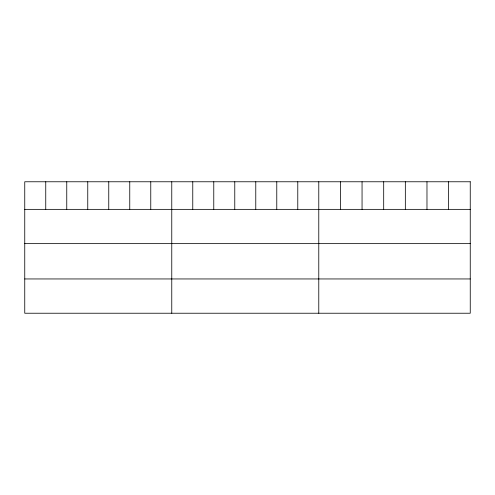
<?xml version="1.0" encoding="UTF-8"?>
<svg xmlns="http://www.w3.org/2000/svg" width="495" height="495" viewBox="0 0 495 495"><rect width="100%" height="100%" fill="white"/><g stroke="black" fill="none" stroke-linecap="round" stroke-linejoin="round"><path stroke-width="0.74" d="M24.75 209.36L470.25 209.36M24.75 243.639L470.25 243.639M24.75 278.951L470.25 278.951M448.612 181.77L448.612 209.36M426.975 181.77L426.975 209.36M405.337 181.77L405.337 209.36M383.693 181.77L383.693 209.36M362.055 181.77L362.055 209.36M340.418 181.77L340.418 209.36M318.78 181.77L318.78 313.23M297.78 181.77L297.78 209.36M276.773 181.77L276.773 209.36M255.773 181.77L255.773 209.36M234.772 181.77L234.772 209.36M213.772 181.77L213.772 209.36M192.765 181.77L192.765 209.36M171.765 181.77L171.765 313.23M150.765 181.77L150.765 209.36M129.758 181.77L129.758 209.36M108.758 181.77L108.758 209.36M87.757 181.77L87.757 209.36M66.757 181.77L66.757 209.36M45.75 181.77L45.75 209.36M470.25 181.77L24.75 181.77L24.75 313.23L470.25 313.23L470.25 181.77"/></g></svg>
